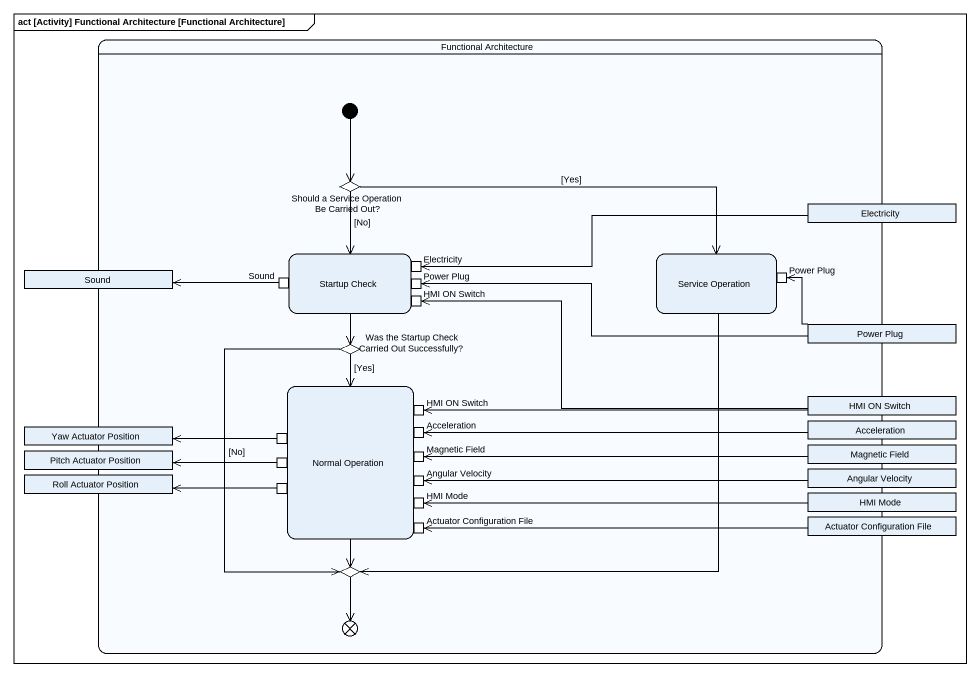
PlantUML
@startuml
mainframe act [Activity] Functional Architecture [Functional Architecture]
hide empty description
state "Functional Architecture" as Functional_Architecture {
  state "Should a Service Operation Be Carried Out?" as Should_a_Service_Operation <<choice>>
  state Electricity <<object>>
  state Sound <<object>>
  state "Startup Check" as Startup_Check {
    state "Sound" as Sound_2 <<outputPin>>
    state "Electricity" as Electricity_2 <<inputPin>>
    state "Power Plug" as Power_Plug <<inputPin>>
    state "HMI ON Switch" as HMI_ON_Switch <<inputPin>>
  }
  state "Service Operation" as Service_Operation {
    state "Power Plug" as Power_Plug_2 <<inputPin>>
  }
  state "Power Plug" as Power_Plug_3 <<object>>
  state "Was the Startup Check Carried Out Successfully?" as Was_the_Startup_Check <<choice>>
  state "Normal Operation" as Normal_Operation {
    state pin1 <<outputPin>>
    state Acceleration <<inputPin>>
    state "HMI ON Switch" as HMI_ON_Switch_3 <<inputPin>>
    state pin2 <<outputPin>>
    state "Angular Velocity" as Angular_Velocity <<inputPin>>
    state "Magnetic Field" as Magnetic_Field <<inputPin>>
    state pin3 <<outputPin>>
    state "HMI Mode" as HMI_Mode <<inputPin>>
    state "Actuator Configuration File" as Actuator_Configuration_File_2 <<inputPin>>
  }
  state "HMI ON Switch" as HMI_ON_Switch_2 <<object>>
  state "Yaw Actuator Position" as Yaw_Actuator_Position <<object>>
  state "Acceleration" as Acceleration_2 <<object>>
  state "Pitch Actuator Position" as Pitch_Actuator_Position <<object>>
  state "Roll Actuator Position" as Roll_Actuator_Position <<object>>
  state "Magnetic Field" as Magnetic_Field_2 <<object>>
  state "Angular Velocity" as Angular_Velocity_2 <<object>>
  state "HMI Mode" as HMI_Mode_2 <<object>>
  state "Actuator Configuration File" as Actuator_Configuration_File <<object>>
  state choice1 <<choice>>
  state flowfinal1 <<end>>
  [*] --> Should_a_Service_Operation
}
Should_a_Service_Operation --> Startup_Check : [No]
Should_a_Service_Operation -right-> Service_Operation : [Yes]
Electricity -left-> Electricity_2
Sound_2 -left-> Sound
Startup_Check --> Was_the_Startup_Check
Service_Operation --> choice1
Power_Plug_3 -left-> Power_Plug
Power_Plug_3 -left-> Power_Plug_2
Was_the_Startup_Check --> Normal_Operation : [Yes]
Was_the_Startup_Check --> choice1 : [No]
Normal_Operation --> choice1
HMI_ON_Switch_2 -left-> HMI_ON_Switch
HMI_ON_Switch_2 -left-> HMI_ON_Switch_3
pin1 -left-> Yaw_Actuator_Position
Acceleration_2 -left-> Acceleration
pin2 -left-> Pitch_Actuator_Position
Magnetic_Field_2 -left-> Magnetic_Field
Angular_Velocity_2 -left-> Angular_Velocity
pin3 -left-> Roll_Actuator_Position
HMI_Mode_2 -left-> HMI_Mode
Actuator_Configuration_File -left-> Actuator_Configuration_File_2
choice1 --> flowfinal1
@enduml
